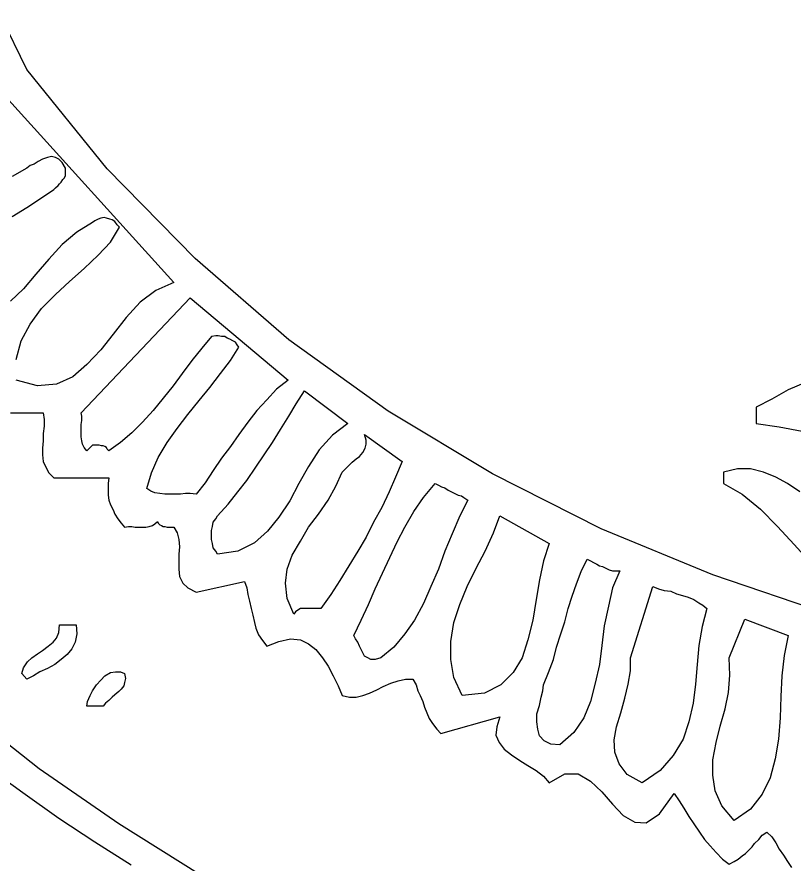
# Model space of a CAD drawing. Extents: x 0.04 to 5.44, y 0.03 to 8.8.
# Drawn here: x 1.431 to 2.377, y 3.311 to 4.342 of the extents above; entities that cross this region are included whole.
import ezdxf

# ---------------------------------------------------------------- set-up
doc = ezdxf.new("R2010")
doc.units = 0
doc.layers.add('1', color=7, linetype='Continuous')

msp = doc.modelspace()

# ---------------------------------------------------------------- linework, layer by layer
for points in [[(1.503, 3.602), (1.504, 3.591), (1.502, 3.581), (1.498, 3.573), (1.492, 3.566), (1.485, 3.56), (1.477, 3.554), (1.468, 3.549), (1.459, 3.545), (1.451, 3.54), (1.443, 3.536), (1.437, 3.543), (1.439, 3.55), (1.444, 3.557), (1.449, 3.562), (1.456, 3.567), (1.462, 3.571), (1.469, 3.576), (1.475, 3.581), (1.479, 3.586), (1.482, 3.593), (1.483, 3.602), (1.503, 3.602)], [(1.562, 3.543), (1.563, 3.537), (1.562, 3.532), (1.561, 3.528), (1.558, 3.524), (1.555, 3.521), (1.55, 3.517), (1.547, 3.514), (1.543, 3.51), (1.539, 3.507), (1.536, 3.503), (1.516, 3.503), (1.517, 3.509), (1.52, 3.516), (1.523, 3.522), (1.528, 3.529), (1.533, 3.535), (1.538, 3.54), (1.545, 3.544), (1.551, 3.545), (1.557, 3.545), (1.562, 3.543)]]:
    msp.add_lwpolyline(points)
at = {"layer": '1'}
for points in [[(2.419, 3.615), (2.278, 3.663), (2.142, 3.719), (2.01, 3.786), (1.883, 3.862), (1.762, 3.949), (1.648, 4.048), (1.541, 4.157), (1.443, 4.278), (1.412, 4.342)], [(1.417, 4.245), (1.622, 4.019)], [(1.425, 4.099), (1.443, 4.11), (1.461, 4.122), (1.476, 4.132), (1.478, 4.134), (1.481, 4.137), (1.483, 4.139), (1.485, 4.141), (1.487, 4.144), (1.489, 4.146), (1.49, 4.149), (1.49, 4.152), (1.49, 4.155), (1.49, 4.158), (1.486, 4.165), (1.482, 4.169), (1.478, 4.171), (1.473, 4.172), (1.468, 4.171), (1.462, 4.169), (1.457, 4.166), (1.452, 4.163), (1.447, 4.161), (1.443, 4.158), (1.425, 4.148)], [(1.43, 3.925), (1.436, 3.948), (1.447, 3.968), (1.461, 3.987), (1.478, 4.004), (1.495, 4.02), (1.513, 4.036), (1.53, 4.052), (1.545, 4.068), (1.556, 4.086), (1.553, 4.089), (1.55, 4.093), (1.547, 4.095), (1.544, 4.096), (1.54, 4.097), (1.537, 4.098), (1.533, 4.097), (1.53, 4.096), (1.526, 4.094), (1.523, 4.092), (1.504, 4.08), (1.486, 4.065), (1.47, 4.047), (1.454, 4.029), (1.439, 4.011), (1.423, 3.996)], [(1.622, 4.019), (1.6, 4.009), (1.581, 3.995), (1.564, 3.976), (1.548, 3.956), (1.533, 3.937), (1.516, 3.919), (1.499, 3.904), (1.479, 3.895), (1.456, 3.893), (1.43, 3.9)], [(1.761, 3.9), (1.747, 3.889), (1.735, 3.876), (1.723, 3.863), (1.712, 3.849), (1.701, 3.834), (1.691, 3.819), (1.68, 3.805), (1.67, 3.79), (1.66, 3.775), (1.649, 3.761), (1.642, 3.762), (1.636, 3.762), (1.63, 3.761), (1.624, 3.761), (1.617, 3.761), (1.611, 3.761), (1.605, 3.762), (1.599, 3.763), (1.594, 3.765), (1.589, 3.768), (1.595, 3.787), (1.603, 3.806), (1.614, 3.824), (1.626, 3.841), (1.639, 3.858), (1.653, 3.875), (1.666, 3.891), (1.679, 3.908), (1.691, 3.924), (1.701, 3.94), (1.699, 3.943), (1.697, 3.946), (1.694, 3.948), (1.69, 3.95), (1.687, 3.951), (1.684, 3.953), (1.68, 3.953), (1.676, 3.954), (1.673, 3.954), (1.668, 3.953), (1.656, 3.939), (1.644, 3.924), (1.632, 3.908), (1.621, 3.893), (1.609, 3.878), (1.597, 3.863), (1.584, 3.849), (1.571, 3.836), (1.557, 3.824), (1.543, 3.814), (1.541, 3.816), (1.54, 3.818), (1.538, 3.819), (1.536, 3.82), (1.534, 3.82), (1.531, 3.821), (1.528, 3.821), (1.526, 3.821), (1.523, 3.821), (1.516, 3.814), (1.513, 3.818), (1.511, 3.822), (1.51, 3.826), (1.509, 3.831), (1.509, 3.836), (1.509, 3.841), (1.509, 3.846), (1.51, 3.851), (1.51, 3.856), (1.509, 3.86), (1.642, 4), (1.761, 3.9)], [(1.834, 3.847), (1.815, 3.833), (1.799, 3.815), (1.786, 3.795), (1.774, 3.774), (1.763, 3.753), (1.75, 3.733), (1.736, 3.716), (1.72, 3.702), (1.7, 3.692), (1.675, 3.688), (1.673, 3.692), (1.67, 3.696), (1.669, 3.701), (1.668, 3.706), (1.668, 3.711), (1.668, 3.717), (1.669, 3.722), (1.67, 3.727), (1.673, 3.731), (1.675, 3.735), (1.688, 3.749), (1.7, 3.764), (1.711, 3.778), (1.722, 3.794), (1.732, 3.809), (1.742, 3.824), (1.752, 3.84), (1.762, 3.856), (1.771, 3.871), (1.781, 3.887), (1.834, 3.847)], [(2.391, 3.897), (2.37, 3.888), (2.35, 3.877), (2.331, 3.867), (2.331, 3.847), (2.359, 3.843), (2.387, 3.838)], [(1.423, 3.86), (1.463, 3.86), (1.464, 3.852), (1.464, 3.844), (1.463, 3.835), (1.463, 3.826), (1.462, 3.817), (1.462, 3.809), (1.463, 3.801), (1.466, 3.794), (1.47, 3.787), (1.476, 3.781), (1.543, 3.781), (1.542, 3.774), (1.542, 3.767), (1.542, 3.76), (1.543, 3.754), (1.545, 3.748), (1.548, 3.742), (1.55, 3.737), (1.554, 3.731), (1.558, 3.726), (1.562, 3.721), (1.567, 3.722), (1.571, 3.722), (1.575, 3.721), (1.579, 3.721), (1.584, 3.721), (1.588, 3.721), (1.592, 3.722), (1.596, 3.723), (1.599, 3.725), (1.602, 3.728), (1.603, 3.726), (1.605, 3.724), (1.607, 3.723), (1.609, 3.722), (1.611, 3.722), (1.614, 3.721), (1.616, 3.721), (1.619, 3.721), (1.622, 3.721), (1.626, 3.714), (1.628, 3.706), (1.629, 3.697), (1.628, 3.688), (1.628, 3.678), (1.628, 3.67), (1.629, 3.661), (1.633, 3.653), (1.639, 3.647), (1.649, 3.642), (1.708, 3.655), (1.711, 3.647), (1.712, 3.639), (1.714, 3.631), (1.716, 3.622), (1.718, 3.614), (1.72, 3.605), (1.722, 3.598), (1.725, 3.59), (1.73, 3.583), (1.735, 3.576), (1.75, 3.582), (1.764, 3.585), (1.776, 3.584), (1.786, 3.579), (1.795, 3.572), (1.803, 3.562), (1.81, 3.552), (1.816, 3.54), (1.822, 3.528), (1.827, 3.516), (1.836, 3.514), (1.844, 3.514), (1.852, 3.516), (1.86, 3.519), (1.869, 3.523), (1.877, 3.527), (1.886, 3.531), (1.895, 3.534), (1.904, 3.536), (1.913, 3.536), (1.917, 3.529), (1.919, 3.522), (1.922, 3.516), (1.925, 3.509), (1.927, 3.502), (1.93, 3.495), (1.933, 3.488), (1.937, 3.482), (1.942, 3.475), (1.947, 3.47), (2.019, 3.49), (2.015, 3.478), (2.014, 3.468), (2.018, 3.459), (2.024, 3.451), (2.033, 3.444), (2.043, 3.437), (2.053, 3.431), (2.063, 3.425), (2.072, 3.418), (2.079, 3.41), (2.098, 3.421), (2.114, 3.421), (2.129, 3.412), (2.143, 3.399), (2.156, 3.384), (2.169, 3.37), (2.183, 3.362), (2.197, 3.361), (2.213, 3.372), (2.231, 3.397), (2.237, 3.388), (2.243, 3.379), (2.249, 3.369), (2.255, 3.36), (2.262, 3.35), (2.268, 3.341), (2.275, 3.333), (2.282, 3.325), (2.29, 3.317), (2.298, 3.311), (2.304, 3.314), (2.309, 3.317), (2.314, 3.321), (2.318, 3.324), (2.322, 3.328), (2.326, 3.332), (2.329, 3.336), (2.334, 3.341), (2.338, 3.346), (2.344, 3.35), (2.35, 3.344), (2.355, 3.337), (2.359, 3.329), (2.364, 3.322), (2.369, 3.314), (2.374, 3.307)], [(1.9, 3.801), (1.892, 3.782), (1.884, 3.764), (1.875, 3.745), (1.865, 3.727), (1.856, 3.709), (1.846, 3.692), (1.835, 3.674), (1.824, 3.656), (1.813, 3.639), (1.801, 3.622), (1.798, 3.622), (1.794, 3.622), (1.79, 3.622), (1.786, 3.622), (1.783, 3.622), (1.779, 3.622), (1.776, 3.622), (1.773, 3.62), (1.77, 3.618), (1.768, 3.615), (1.76, 3.634), (1.758, 3.653), (1.76, 3.67), (1.766, 3.687), (1.776, 3.704), (1.786, 3.721), (1.798, 3.737), (1.81, 3.754), (1.819, 3.771), (1.827, 3.788), (1.831, 3.792), (1.835, 3.796), (1.839, 3.8), (1.844, 3.804), (1.848, 3.807), (1.852, 3.812), (1.855, 3.817), (1.856, 3.822), (1.856, 3.827), (1.854, 3.834), (1.9, 3.801)], [(2.384, 3.764), (2.369, 3.774), (2.355, 3.782), (2.34, 3.788), (2.324, 3.792), (2.308, 3.792), (2.291, 3.788), (2.291, 3.774), (2.314, 3.761), (2.336, 3.743), (2.357, 3.722), (2.377, 3.7), (2.397, 3.678)], [(1.98, 3.754), (1.97, 3.735), (1.961, 3.713), (1.952, 3.692), (1.944, 3.67), (1.935, 3.649), (1.926, 3.628), (1.915, 3.608), (1.903, 3.591), (1.89, 3.575), (1.874, 3.562), (1.867, 3.56), (1.862, 3.56), (1.858, 3.562), (1.854, 3.564), (1.852, 3.568), (1.85, 3.572), (1.848, 3.576), (1.846, 3.581), (1.843, 3.585), (1.841, 3.589), (1.85, 3.608), (1.859, 3.627), (1.867, 3.646), (1.876, 3.665), (1.885, 3.684), (1.894, 3.703), (1.903, 3.721), (1.914, 3.74), (1.926, 3.757), (1.94, 3.774), (1.944, 3.772), (1.948, 3.77), (1.952, 3.769), (1.956, 3.766), (1.96, 3.764), (1.964, 3.762), (1.968, 3.76), (1.972, 3.759), (1.975, 3.757), (1.98, 3.754)], [(2.079, 3.701), (2.072, 3.68), (2.067, 3.657), (2.063, 3.633), (2.059, 3.608), (2.053, 3.584), (2.046, 3.562), (2.035, 3.544), (2.02, 3.529), (2, 3.519), (1.973, 3.516), (1.963, 3.538), (1.959, 3.56), (1.959, 3.582), (1.963, 3.605), (1.97, 3.627), (1.979, 3.649), (1.99, 3.671), (2.001, 3.692), (2.011, 3.714), (2.019, 3.735), (2.079, 3.701)], [(2.165, 3.668), (2.156, 3.647), (2.151, 3.625), (2.146, 3.601), (2.143, 3.577), (2.14, 3.554), (2.135, 3.531), (2.129, 3.509), (2.121, 3.489), (2.109, 3.471), (2.092, 3.456), (2.081, 3.457), (2.073, 3.461), (2.067, 3.467), (2.065, 3.475), (2.064, 3.484), (2.064, 3.494), (2.067, 3.504), (2.069, 3.514), (2.071, 3.522), (2.072, 3.529), (2.078, 3.544), (2.084, 3.56), (2.088, 3.575), (2.093, 3.591), (2.098, 3.606), (2.102, 3.622), (2.107, 3.637), (2.112, 3.652), (2.118, 3.667), (2.125, 3.682), (2.129, 3.68), (2.133, 3.678), (2.137, 3.676), (2.14, 3.674), (2.144, 3.673), (2.148, 3.671), (2.152, 3.669), (2.156, 3.668), (2.161, 3.668), (2.165, 3.668)], [(2.271, 3.622), (2.265, 3.6), (2.261, 3.577), (2.259, 3.554), (2.257, 3.53), (2.254, 3.507), (2.249, 3.484), (2.242, 3.463), (2.23, 3.443), (2.214, 3.425), (2.192, 3.41), (2.174, 3.42), (2.164, 3.433), (2.159, 3.447), (2.158, 3.462), (2.161, 3.478), (2.166, 3.495), (2.171, 3.513), (2.175, 3.53), (2.178, 3.546), (2.178, 3.562), (2.205, 3.649), (2.212, 3.646), (2.219, 3.644), (2.227, 3.643), (2.234, 3.64), (2.241, 3.638), (2.248, 3.636), (2.255, 3.633), (2.261, 3.629), (2.266, 3.626), (2.271, 3.622)], [(2.37, 3.589), (2.365, 3.565), (2.362, 3.54), (2.361, 3.515), (2.36, 3.489), (2.358, 3.463), (2.354, 3.439), (2.348, 3.416), (2.338, 3.396), (2.324, 3.378), (2.304, 3.364), (2.289, 3.382), (2.281, 3.4), (2.278, 3.419), (2.278, 3.438), (2.282, 3.459), (2.287, 3.479), (2.293, 3.5), (2.297, 3.52), (2.299, 3.541), (2.298, 3.562), (2.317, 3.609), (2.37, 3.589)], [(1.654, 3.298), (1.555, 3.36), (1.458, 3.427), (1.364, 3.501)], [(1.395, 3.429), (1.438, 3.398), (1.482, 3.367), (1.526, 3.338), (1.57, 3.31)]]:
    msp.add_lwpolyline(points, dxfattribs=at)

doc.saveas('drawing.dxf')
